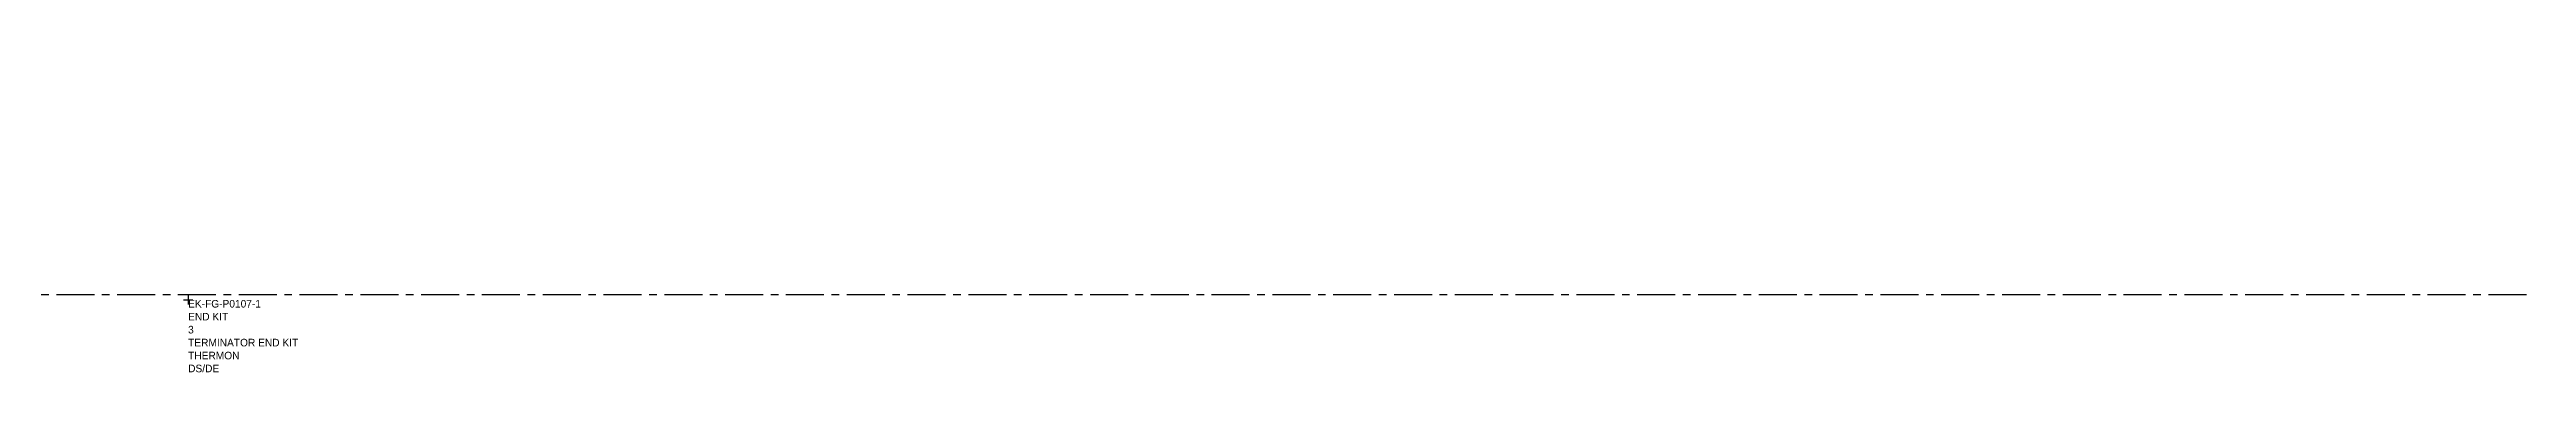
# Model space of a CAD drawing. Extents: x -662 to 7167, y -426 to 2826.
# Drawn here: x 5167 to 5982, y 1356 to 1462 of the extents above; entities that cross this region are included whole.
import ezdxf
from ezdxf.enums import TextEntityAlignment as Align

# ---------------------------------------------------------------- set-up
doc = ezdxf.new("R2010")
doc.units = 0
doc.header["$LTSCALE"] = 10
doc.linetypes.add('G02-1-PRDXXXX-E-MET-01-P01-01$0$CENTER', pattern=[2, 1.25, -0.25, 0.25, -0.25])
doc.layers.add('G02-1-PRDXXXX-E-MEQP-01-P01-01$0$EQ INST-HTpwr', color=9, linetype='Continuous')
doc.layers.add('G02-1-PRDXXXX-E-MET-01-P01-01$0$CL_CABLE TRAY INST', color=200, linetype='G02-1-PRDXXXX-E-MET-01-P01-01$0$CENTER')
doc.styles.add('G02-1-PRDXXXX-E-MEQP-01-P01-01$0$Standard', font='Franklin%20Gothic%20Medium%20Cond%20Regular.ttf')
doc.styles.add('G02-1-PRDXXXX-E-MET-01-P01-01$0$Standard', font='Franklin%20Gothic%20Medium%20Cond%20Regular.ttf')

# ---------------------------------------------------------------- blocks, each defined once
blk = doc.blocks.new('*U142')
at = {"layer": 'DEFPOINTS', "extrusion": (1, 0, -2.22045e-16)}
for p, q in [((0, 1.5), (0, -1.5)), ((0, 0, 1.5), (0, 0, -1.5)), ((10.52, 1.5), (10.52, -1.5))]:
    blk.add_line(p, q, dxfattribs=at)
at = {"layer": 'DEFPOINTS', "extrusion": (1, 0, -2.22045e-16), "style": 'G02-1-PRDXXXX-E-MEQP-01-P01-01$0$Standard'}
for tag, p in [('E-TAG', (0, 0, 10.52)), ('E-G.DESCRIPTION', (-4.25, 0, 10.52)), ('E-BOM#', (-8.51, 0, 10.52)), ('E-D.DESCRIPTION', (-12.76, 0, 10.52)), ('E-MANUFACTURER', (-17.01, 0, 10.52)), ('E-CATALOG#', (-21.26, 0, 10.52)), ('E-DIMENSIONS', (-25.52, 0, 3.34))]:
    blk.add_attdef(tag, text='', height=2.5, rotation=270, dxfattribs=at).set_placement(p, align=Align.TOP_LEFT)

msp = doc.modelspace()

# ---------------------------------------------------------------- linework, layer by layer
at = {"layer": 'G02-1-PRDXXXX-E-MET-01-P01-01$0$CL_CABLE TRAY INST'}
msp.add_line((5981.86, 1381.72, 63.5), (2981.86, 1381.72, 63.5), dxfattribs=at)

# ---------------------------------------------------------------- block references
at = {"layer": 'G02-1-PRDXXXX-E-MEQP-01-P01-01$0$EQ INST-HTpwr', "extrusion": (-1, 0, 6.12323e-17)}
ref = msp.add_blockref('*U142', (-1380, 1016.7, -5212.7), dxfattribs=dict(at, rotation=90))
ref.add_attrib('E-TAG', 'EK-FG-P0107-1', dxfattribs={"layer": 'DEFPOINTS', "height": 2.5, "style": 'G02-1-PRDXXXX-E-MEQP-01-P01-01$0$Standard'}).set_placement((5212.7, 1380, 1027.22), align=Align.TOP_LEFT)
ref.add_attrib('E-G.DESCRIPTION', 'END KIT', dxfattribs={"layer": 'DEFPOINTS', "height": 2.5, "style": 'G02-1-PRDXXXX-E-MEQP-01-P01-01$0$Standard'}).set_placement((5212.7, 1375.75, 1027.22), align=Align.TOP_LEFT)
ref.add_attrib('E-BOM#', '3', dxfattribs={"layer": 'DEFPOINTS', "height": 2.5, "style": 'G02-1-PRDXXXX-E-MEQP-01-P01-01$0$Standard'}).set_placement((5212.7, 1371.49, 1027.22), align=Align.TOP_LEFT)
ref.add_attrib('E-D.DESCRIPTION', 'TERMINATOR END KIT', dxfattribs={"layer": 'DEFPOINTS', "height": 2.5, "style": 'G02-1-PRDXXXX-E-MEQP-01-P01-01$0$Standard'}).set_placement((5212.7, 1367.24, 1027.22), align=Align.TOP_LEFT)
ref.add_attrib('E-MANUFACTURER', 'THERMON', dxfattribs={"layer": 'DEFPOINTS', "height": 2.5, "style": 'G02-1-PRDXXXX-E-MEQP-01-P01-01$0$Standard'}).set_placement((5212.7, 1362.99, 1027.22), align=Align.TOP_LEFT)
ref.add_attrib('E-CATALOG#', 'DS/DE', dxfattribs={"layer": 'DEFPOINTS', "height": 2.5, "style": 'G02-1-PRDXXXX-E-MEQP-01-P01-01$0$Standard'}).set_placement((5212.7, 1358.74, 1027.22), align=Align.TOP_LEFT)

# ---------------------------------------------------------------- texts
at = {"layer": 'DEFPOINTS', "extrusion": (1.83697e-16, 1, -5.66554e-16), "insert": (5944.01, 1462.24, 2.75), "char_height": 0.508, "attachment_point": 3, "text_direction": (-1, 0, 0), "style": 'G02-1-PRDXXXX-E-MET-01-P01-01$0$Standard'}
msp.add_mtext_dynamic_manual_height_columns('\\A1;UNISTRUT P1000\\P1 5/8" x  1 5/8"\\P12 GAUGE', width=5.2694, gutter_width=1.25, heights=[0], dxfattribs=at)

doc.saveas('drawing.dxf')
